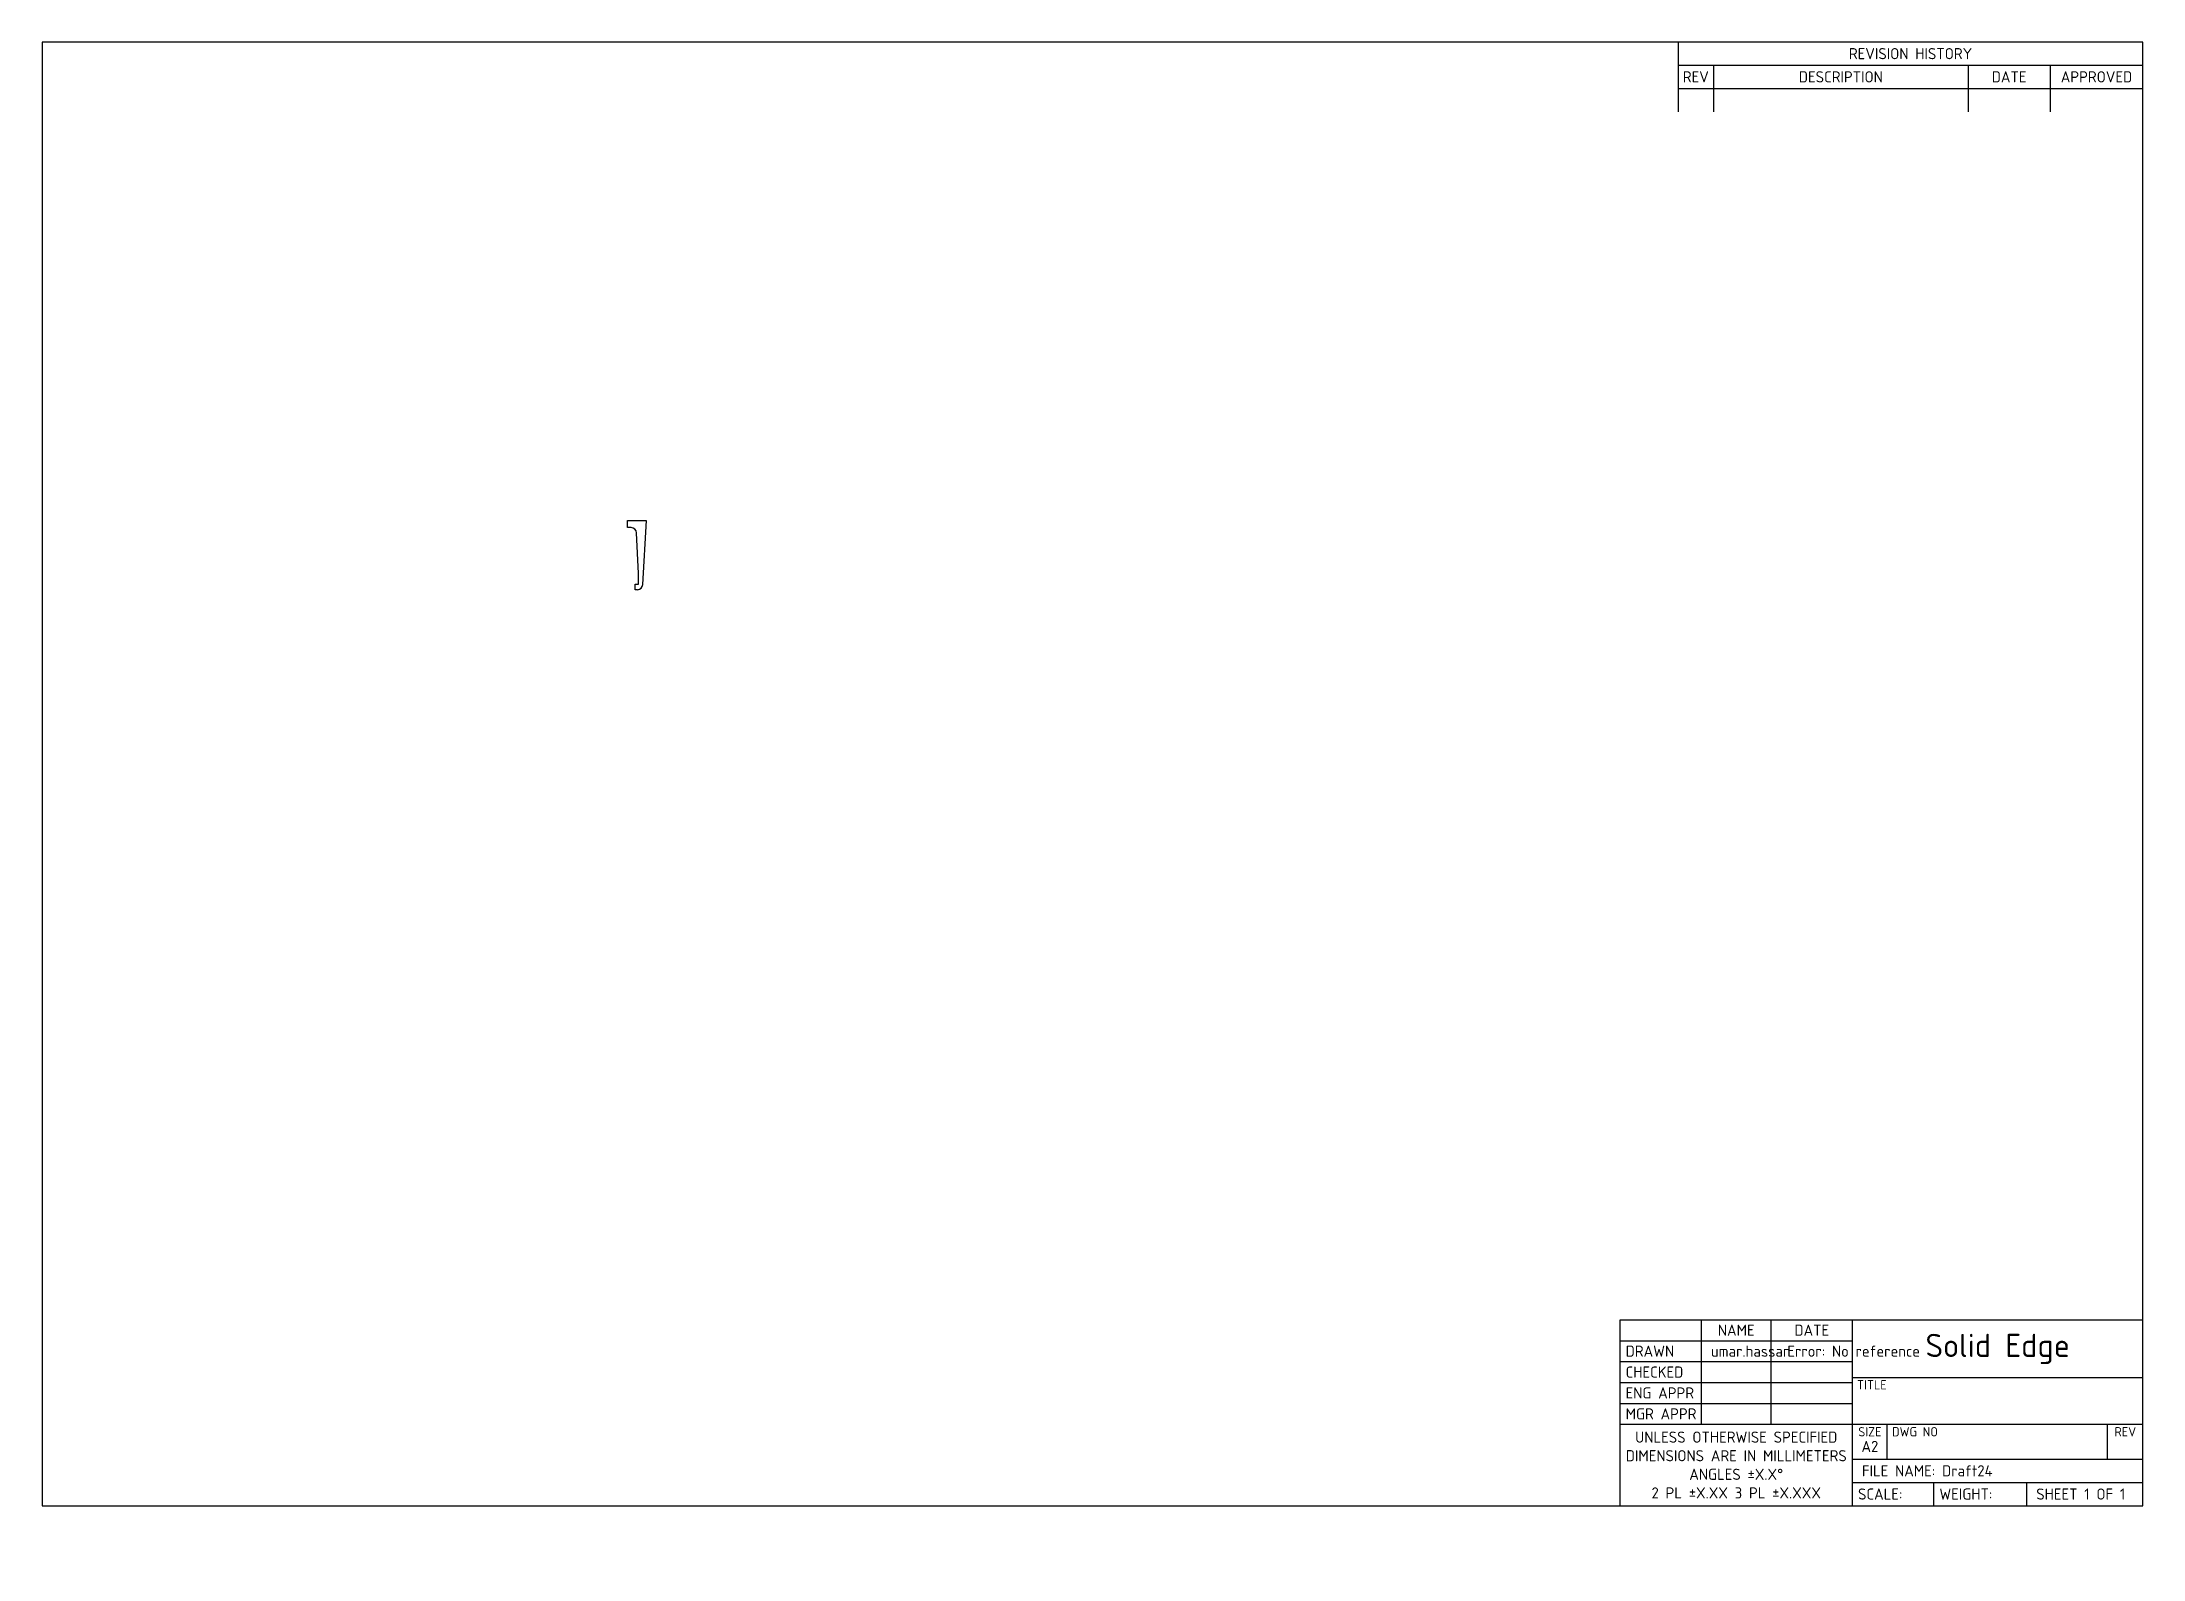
# Model space of a CAD drawing. Header units: millimetres. Extents: x 10 to 584, y -5 to 410.
import ezdxf
from ezdxf.entities.mleader import LeaderData, LeaderLine
from ezdxf.math import Vec2, Vec3

# ---------------------------------------------------------------- set-up
doc = ezdxf.new("R2010")
doc.units = ezdxf.units.MM
doc.layers.add('Default', color=7, linetype='Continuous')
doc.layers.add('HOOK', color=7, linetype='Continuous')

# ---------------------------------------------------------------- blocks, each defined once
blk = doc.blocks.new('SE')
at = {"layer": 'HOOK', "color": 7, "linetype": 'Continuous'}
for p, q in [((169.95, 279.19), (175.07, 279.19)), ((169.95, 277.29), (169.95, 279.19)), ((170.93, 277.29), (169.95, 277.29)), ((172.99, 264.72), (172.43, 275.86)), ((175.07, 279.19), (174.1, 261.72)), ((173, 261.86), (173, 264.57)), ((172.09, 261.86), (173, 261.86)), ((172.09, 260.25), (172.09, 261.86)), ((172.73, 260.31), (172.09, 260.25))]:
    blk.add_line(p, q, dxfattribs=at)
for centre, radius, start, end in [((170.93, 275.79), 1.5, 2.90032, 90), ((170, 264.57), 3, 0, 2.90039), ((172.61, 261.8), 1.5, 274.68667, 356.83223)]:
    blk.add_arc(centre, radius, start, end, dxfattribs=at)
blk = doc.blocks.new('_DOT')
at = {"color": 0}
blk.add_line((0, 0), (-1, 0), dxfattribs=at)
at = {"color": 0, "const_width": 0.333}
blk.add_lwpolyline([(-0.1665, 0, 1), (0.1665, 0, 1)], format="xyb", close=True, dxfattribs=at)

msp = doc.modelspace()

# ---------------------------------------------------------------- linework, layer by layer
at = {"layer": 'Default', "color": 7, "linetype": 'Continuous'}
for p, q in [((584, 410), (10, 410)), ((10, 410), (10, 10)), ((457, 410), (457, 390.95)), ((584, 10), (584, 410)), ((457, 403.65), (584, 403.65)), ((466.65, 403.65), (466.65, 390.95)), ((536.25, 403.65), (536.25, 390.95)), ((558.6, 403.65), (558.6, 390.95)), ((457, 397.3), (584, 397.3)), ((441.12, 10), (441.12, 60.8)), ((441.12, 60.8), (584, 60.8)), ((463.35, 32.23), (463.35, 60.8)), ((482.4, 32.23), (482.4, 60.8)), ((504.62, 10), (504.62, 60.8)), ((441.12, 55.09), (504.62, 55.09)), ((441.12, 49.37), (504.62, 49.37)), ((441.12, 43.66), (504.62, 43.66)), ((504.62, 45.05), (584, 45.05)), ((441.12, 37.94), (504.62, 37.94)), ((441.12, 32.23), (584, 32.23)), ((514.15, 22.7), (514.15, 32.1)), ((574.35, 22.7), (574.35, 32.1)), ((504.62, 22.7), (584, 22.7)), ((504.62, 16.35), (584, 16.35)), ((526.85, 10), (526.85, 16.35)), ((552.25, 10), (552.25, 16.35)), ((10, 10), (584, 10))]:
    msp.add_line(p, q, dxfattribs=at)

# ---------------------------------------------------------------- block references
at = {"layer": 'Default'}
msp.add_blockref('SE', (0, 0), dxfattribs=at)

# ---------------------------------------------------------------- texts
for s, insert, char_height, width, attachment_point in [('{\\fSolid Edge ISO|b0||i0||c0|p34;\\C7;\\H3.048;\\W1.;REVISION HISTORY}', (520.5, 406.82), 3.048, 127, 5), ('{\\fSolid Edge ISO|b0||i0||c0|p34;\\C7;\\H3.048;\\W1.;REV}', (461.83, 400.48), 3.048, 9.652, 5), ('{\\fSolid Edge ISO|b0||i0||c0|p34;\\C7;\\H3.048;\\W1.;DESCRIPTION}', (501.45, 400.48), 3.048, 69.596, 5), ('{\\fSolid Edge ISO|b0||i0||c0|p34;\\C7;\\H3.048;\\W1.;DATE}', (547.42, 400.48), 3.048, 22.352, 5), ('{\\fSolid Edge ISO|b0||i0||c0|p34;\\C7;\\H3.048;\\W1.;APPROVED}', (571.3, 400.48), 3.048, 25.4, 5), ('{\\fSolid Edge ISO|b0||i0||c0|p34;\\C7;\\H3.048;\\W1.;NAME}', (472.88, 57.94), 3.048, 19.05, 5), ('{\\fSolid Edge ISO|b0||i0||c0|p34;\\C7;\\H3.048;\\W1.;DATE}', (493.51, 57.94), 3.048, 22.225, 5), ('{\\fSolid Edge ISO|b0||i0||c0|p34;\\C7;\\H3.048;\\W1.;DRAWN}', (442.65, 52.23), 3.048, 20.701, 4), ('{\\fSolid Edge ISO|b1||i0||c0|p34;\\C7;\\H6.35;\\W1.;Solid Edge}', (544.31, 52.83), 6.35, 79.375, 5), ('{\\fSolid Edge ISO|b0||i0||c0|p34;\\C7;\\H3.048;\\W1.;CHECKED}', (442.65, 46.51), 3.048, 20.701, 4), ('{\\fSolid Edge ISO|b0||i0||c0|p34;\\C7;\\H3.048;\\W1.;ENG APPR}', (442.65, 40.8), 3.048, 20.701, 4), ('{\\fSolid Edge ISO|b0||i0||c0|p34;\\C7;\\H2.54;\\W1.;TITLE}', (505.89, 44.3), 2.54, 78.105, 1), ('{\\fSolid Edge ISO|b0||i0||c0|p34;\\C7;\\H3.048;\\W1.;MGR APPR}', (442.65, 35.08), 3.048, 20.701, 4), ('{\\fSolid Edge ISO|b0||i0||c0|p34;\\C7;\\H3.048;\\W1.;UNLESS OTHERWISE SPECIFIED\\P}{\\fSolid Edge ISO|b0||i0||c0|p34;\\C7;\\H3.048;\\W1.;DIMENSIONS ARE IN MILLIMETERS\\P}{\\fSolid Edge ISO|b0||i0||c0|p34;\\C7;\\H3.048;\\W1.;ANGLES ±X.X°\\P}{\\fSolid Edge ISO|b0||i0||c0|p34;\\C7;\\H3.048;\\W1.;2 PL ±X.XX 3 PL ±X.XXX}', (472.88, 21.11), 3.048, 63.5, 5), ('{\\fSolid Edge ISO|b0||i0||c0|p34;\\C7;\\H2.54;\\W1.;SIZE}', (509.39, 31.47), 2.54, 9.525, 2), ('{\\fSolid Edge ISO|b0||i0||c0|p34;\\C7;\\H2.54;\\W1.;DWG NO}', (515.42, 31.47), 2.54, 58.928, 1), ('{\\fSolid Edge ISO|b0||i0||c0|p34;\\C7;\\H2.54;\\W1.;REV}', (579.17, 31.47), 2.54, 9.652, 2), ('{\\fSolid Edge ISO|b1||i0||c0|p34;\\C7;\\H3.048;\\W1.;A2}', (509.39, 26.19), 3.048, 9.525, 5), ('{\\fSolid Edge ISO|b0||i0||c0|p34;\\C7;\\H3.048;\\W1.;SCALE:}', (506.15, 13.18), 3.048, 20.701, 4), ('{\\fSolid Edge ISO|b0||i0||c0|p34;\\C7;\\H3.048;\\W1.;WEIGHT:}', (528.37, 13.18), 3.048, 23.876, 4)]:
    msp.add_mtext(s, dxfattribs=dict(at, insert=insert, char_height=char_height, width=width, attachment_point=attachment_point))

# ---------------------------------------------------------------- leaders
at = {"layer": 'Default', "color": 7, "linetype": 'Continuous'}
ml = msp.add_multileader_mtext('Standard', dxfattribs=at)
ml.set_content('{\\pxsm0.9;\\fSolid Edge ISO|b0||i0||c0|p34;\\W1.;umar.hassan\\P}', color=256)
ml.set_leader_properties()
ml.set_arrow_properties(name='DOT')
ml.build(insert=Vec2(0, 0))
ml.multileader.update_dxf_attribs({"leader_type": 0, "dogleg_length": 0, "arrow_head_size": 3.05})
ctx = ml.context
ctx.base_point, ctx.char_height, ctx.arrow_head_size, ctx.landing_gap_size = Vec3(463.94, 52.22), 3.048, 3.05, 1.07
ctx.mtext.insert = Vec3(465.94, 53.75)
ml = msp.add_multileader_mtext('Standard', dxfattribs=at)
ml.set_content('{\\pxsm0.9;\\fSolid Edge ISO|b0||i0||c0|p34;\\W1.; Error: No reference\\P}', color=256)
ml.set_leader_properties()
ml.set_arrow_properties(name='DOT')
ml.build(insert=Vec2(0, 0))
ml.multileader.update_dxf_attribs({"leader_type": 0, "dogleg_length": 0, "arrow_head_size": 3.05})
ctx = ml.context
ctx.base_point, ctx.char_height, ctx.arrow_head_size, ctx.landing_gap_size = Vec3(482.99, 52.22), 3.048, 3.05, 1.07
ctx.mtext.insert = Vec3(484.99, 53.75)
ml = msp.add_multileader_mtext('Standard', dxfattribs=at)
ml.set_content('{\\pxsm0.9;\\fSolid Edge ISO|b0||i0||c0|p34;\\W1.;FILE NAME: Draft24\\P}', color=256)
ml.set_leader_properties()
ml.set_arrow_properties(name='DOT')
ml.build(insert=Vec2(0, 0))
ml.multileader.update_dxf_attribs({"leader_type": 0, "dogleg_length": 0, "arrow_head_size": 3.05})
ctx = ml.context
ctx.base_point, ctx.char_height, ctx.arrow_head_size, ctx.landing_gap_size = Vec3(505.22, 19.52), 3.048, 3.05, 1.07
ctx.mtext.insert = Vec3(507.22, 21.05)
ml = msp.add_multileader_mtext('Standard', dxfattribs=at)
ml.set_content('{\\pxsm0.9;\\fSolid Edge ISO|b0||i0||c0|p34;\\W1.;SHEET 1 OF 1\\P}', color=256)
ml.set_leader_properties()
ml.set_arrow_properties(name='DOT')
ml.build(insert=Vec2(0, 0))
ml.multileader.update_dxf_attribs({"leader_type": 0, "dogleg_length": 0, "arrow_head_size": 3.05})
ctx = ml.context
ctx.base_point, ctx.char_height, ctx.arrow_head_size, ctx.landing_gap_size = Vec3(552.84, 13.16), 3.048, 3.05, 1.07
ctx.mtext.insert = Vec3(554.84, 14.7)

doc.saveas('drawing.dxf')
